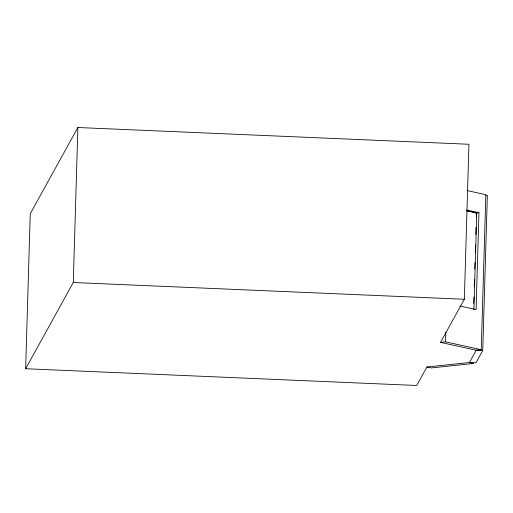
<?xml version="1.0" encoding="UTF-8"?>
<svg xmlns="http://www.w3.org/2000/svg" width="513" height="513" viewBox="0 0 513 513"><rect width="100%" height="100%" fill="white"/><g stroke="black" fill="none" stroke-linecap="round" stroke-linejoin="round"><path stroke-width="0.77" d="M482.752 350.488L475.949 362.806L469.427 362.524L426.919 367.013L416.716 385.487L25.65 368.738L30.248 213.741L77.88 127.513L468.94 144.262L464.342 299.259L440.526 342.376L476.231 350.206L482.752 350.488L487.35 195.491L485.901 195.434M25.65 368.738L73.276 282.503L77.88 127.513M467.215 190.599L485.843 194.684L481.239 349.68L445.54 341.844L445.823 332.257M473.768 303.407L473.954 297.001M474.262 286.594L474.48 279.386M474.788 268.979L474.98 262.579M475.288 252.165L475.5 244.964M475.808 234.556L476.026 227.349M476.333 216.941L476.449 212.94L466.452 210.747M473.89 309.775L476.763 212.908L466.759 210.708M466.644 209.971L478.956 212.677L476.083 309.544L459.924 306.005M475.378 213.055L478.956 212.677M440.526 342.376L445.54 341.844M481.239 349.68L476.231 350.206L469.427 362.524L473.634 363.448L431.125 367.936L426.919 367.013M73.276 282.503L464.342 299.259"/></g></svg>
